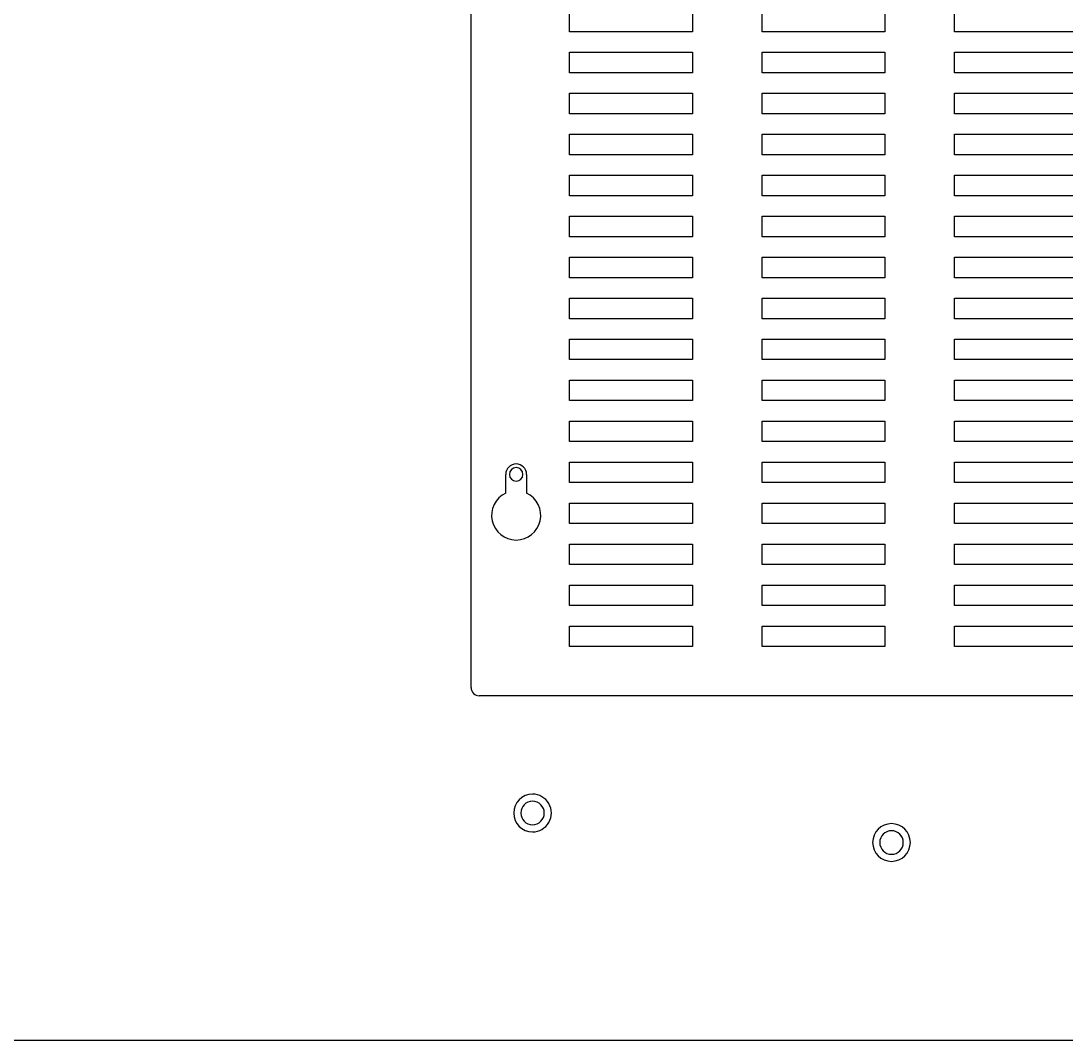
# Model space of a CAD drawing. Header units: inches. Extents: x 0 to 137, y 0 to 88.
# Drawn here: x 110.04 to 120.02, y 12.89 to 22.63 of the extents above; entities that cross this region are included whole.
import ezdxf

# ---------------------------------------------------------------- set-up
doc = ezdxf.new("R2010")
doc.units = ezdxf.units.IN
doc.header["$MEASUREMENT"] = 0

# ---------------------------------------------------------------- blocks, each defined once
blk = doc.blocks.new('FANUC_R-30iB_A-Cab_Std_RV')
for p, q in [((188.19, 96), (188.19, 475)), ((212.19, 256), (212.19, 261)), ((242.19, 261), (242.19, 256)), ((259.19, 256), (259.19, 261)), ((289.19, 261), (289.19, 256)), ((306.19, 256), (306.19, 261)), ((242.19, 256), (212.19, 256)), ((289.19, 256), (259.19, 256)), ((336.19, 256), (306.19, 256)), ((212.19, 251), (242.19, 251)), ((212.19, 246), (212.19, 251)), ((242.19, 251), (242.19, 246)), ((259.19, 251), (289.19, 251)), ((259.19, 246), (259.19, 251)), ((289.19, 251), (289.19, 246)), ((306.19, 251), (336.19, 251)), ((306.19, 246), (306.19, 251)), ((242.19, 246), (212.19, 246)), ((289.19, 246), (259.19, 246)), ((336.19, 246), (306.19, 246)), ((212.19, 241), (242.19, 241)), ((212.19, 236), (212.19, 241)), ((242.19, 241), (242.19, 236)), ((259.19, 241), (289.19, 241)), ((259.19, 236), (259.19, 241)), ((289.19, 241), (289.19, 236)), ((306.19, 241), (336.19, 241)), ((306.19, 236), (306.19, 241)), ((242.19, 236), (212.19, 236)), ((289.19, 236), (259.19, 236)), ((336.19, 236), (306.19, 236)), ((212.19, 231), (242.19, 231)), ((212.19, 226), (212.19, 231)), ((242.19, 231), (242.19, 226)), ((259.19, 231), (289.19, 231)), ((259.19, 226), (259.19, 231)), ((289.19, 231), (289.19, 226)), ((306.19, 231), (336.19, 231)), ((306.19, 226), (306.19, 231)), ((242.19, 226), (212.19, 226)), ((289.19, 226), (259.19, 226)), ((336.19, 226), (306.19, 226)), ((212.19, 221), (242.19, 221)), ((212.19, 216), (212.19, 221)), ((242.19, 221), (242.19, 216)), ((259.19, 221), (289.19, 221)), ((259.19, 216), (259.19, 221)), ((289.19, 221), (289.19, 216)), ((306.19, 221), (336.19, 221)), ((306.19, 216), (306.19, 221)), ((242.19, 216), (212.19, 216)), ((289.19, 216), (259.19, 216)), ((336.19, 216), (306.19, 216)), ((212.19, 211), (242.19, 211)), ((212.19, 206), (212.19, 211)), ((242.19, 211), (242.19, 206)), ((259.19, 211), (289.19, 211)), ((259.19, 206), (259.19, 211)), ((289.19, 211), (289.19, 206)), ((306.19, 211), (336.19, 211)), ((306.19, 206), (306.19, 211)), ((242.19, 206), (212.19, 206)), ((289.19, 206), (259.19, 206)), ((336.19, 206), (306.19, 206)), ((212.19, 201), (242.19, 201)), ((212.19, 196), (212.19, 201)), ((242.19, 201), (242.19, 196)), ((259.19, 201), (289.19, 201)), ((259.19, 196), (259.19, 201)), ((289.19, 201), (289.19, 196)), ((306.19, 201), (336.19, 201)), ((306.19, 196), (306.19, 201)), ((242.19, 196), (212.19, 196)), ((289.19, 196), (259.19, 196)), ((336.19, 196), (306.19, 196)), ((212.19, 191), (242.19, 191)), ((212.19, 186), (212.19, 191)), ((242.19, 191), (242.19, 186)), ((259.19, 191), (289.19, 191)), ((259.19, 186), (259.19, 191)), ((289.19, 191), (289.19, 186)), ((306.19, 191), (336.19, 191)), ((306.19, 186), (306.19, 191)), ((242.19, 186), (212.19, 186)), ((289.19, 186), (259.19, 186)), ((336.19, 186), (306.19, 186)), ((212.19, 181), (242.19, 181)), ((212.19, 176), (212.19, 181)), ((242.19, 181), (242.19, 176)), ((259.19, 181), (289.19, 181)), ((259.19, 176), (259.19, 181)), ((289.19, 181), (289.19, 176)), ((306.19, 181), (336.19, 181)), ((306.19, 176), (306.19, 181)), ((242.19, 176), (212.19, 176)), ((289.19, 176), (259.19, 176)), ((336.19, 176), (306.19, 176)), ((212.19, 171), (242.19, 171)), ((212.19, 166), (212.19, 171)), ((242.19, 171), (242.19, 166)), ((259.19, 171), (289.19, 171)), ((259.19, 166), (259.19, 171)), ((289.19, 171), (289.19, 166)), ((306.19, 171), (336.19, 171)), ((306.19, 166), (306.19, 171)), ((242.19, 166), (212.19, 166)), ((289.19, 166), (259.19, 166)), ((336.19, 166), (306.19, 166)), ((212.19, 161), (242.19, 161)), ((212.19, 156), (212.19, 161)), ((242.19, 161), (242.19, 156)), ((259.19, 161), (289.19, 161)), ((259.19, 156), (259.19, 161)), ((289.19, 161), (289.19, 156)), ((306.19, 161), (336.19, 161)), ((306.19, 156), (306.19, 161)), ((242.19, 156), (212.19, 156)), ((289.19, 156), (259.19, 156)), ((336.19, 156), (306.19, 156)), ((212.19, 151), (242.19, 151)), ((212.19, 146), (212.19, 151)), ((242.19, 151), (242.19, 146)), ((259.19, 151), (289.19, 151)), ((259.19, 146), (259.19, 151)), ((289.19, 151), (289.19, 146)), ((306.19, 151), (336.19, 151)), ((306.19, 146), (306.19, 151)), ((196.64, 143.43), (196.64, 148)), ((201.74, 148), (201.74, 143.43)), ((242.19, 146), (212.19, 146)), ((289.19, 146), (259.19, 146)), ((336.19, 146), (306.19, 146)), ((212.19, 141), (242.19, 141)), ((212.19, 136), (212.19, 141)), ((242.19, 141), (242.19, 136)), ((259.19, 141), (289.19, 141)), ((259.19, 136), (259.19, 141)), ((289.19, 141), (289.19, 136)), ((306.19, 141), (336.19, 141)), ((306.19, 136), (306.19, 141)), ((242.19, 136), (212.19, 136)), ((289.19, 136), (259.19, 136)), ((336.19, 136), (306.19, 136)), ((212.19, 131), (242.19, 131)), ((212.19, 126), (212.19, 131)), ((242.19, 131), (242.19, 126)), ((259.19, 131), (289.19, 131)), ((259.19, 126), (259.19, 131)), ((289.19, 131), (289.19, 126)), ((306.19, 131), (336.19, 131)), ((306.19, 126), (306.19, 131)), ((242.19, 126), (212.19, 126)), ((289.19, 126), (259.19, 126)), ((336.19, 126), (306.19, 126)), ((212.19, 121), (242.19, 121)), ((212.19, 116), (212.19, 121)), ((242.19, 121), (242.19, 116)), ((259.19, 121), (289.19, 121)), ((259.19, 116), (259.19, 121)), ((289.19, 121), (289.19, 116)), ((306.19, 121), (336.19, 121)), ((306.19, 116), (306.19, 121)), ((242.19, 116), (212.19, 116)), ((289.19, 116), (259.19, 116)), ((336.19, 116), (306.19, 116)), ((212.19, 111), (242.19, 111)), ((212.19, 106), (212.19, 111)), ((242.19, 111), (242.19, 106)), ((259.19, 111), (289.19, 111)), ((259.19, 106), (259.19, 111)), ((289.19, 111), (289.19, 106)), ((306.19, 111), (336.19, 111)), ((306.19, 106), (306.19, 111)), ((242.19, 106), (212.19, 106)), ((289.19, 106), (259.19, 106)), ((336.19, 106), (306.19, 106)), ((401.19, 94), (190.19, 94)), ((-39.81, 10), (404.59, 10))]:
    blk.add_line(p, q)
for centre, radius, start, end in [((199.19, 148), 2.55, 0, 180), ((199.19, 148), 1.65, 0, 180), ((199.19, 148), 1.65, 180, 0), ((199.19, 138), 6, 115.1507, 64.8493), ((190.19, 96), 2, 180, 270), ((203.19, 65.4), 4.6, 90.0001, 269.9999), ((203.19, 65.4), 4.6, 269.9997, 90.0003), ((203.19, 65.4), 2.87, 90, 270), ((203.19, 65.4), 2.87, 270, 90), ((290.79, 58.2), 4.6, 90, 270), ((290.79, 58.2), 4.6, 270.0001, 89.9999), ((290.79, 58.2), 2.87, 90, 270), ((290.79, 58.2), 2.87, 270, 90)]:
    blk.add_arc(centre, radius, start, end)

msp = doc.modelspace()

# ---------------------------------------------------------------- block references
at = {"xscale": 0.03915910845827256, "yscale": 0.03915910845827256, "zscale": 0.03915910845827256}
msp.add_blockref('FANUC_R-30iB_A-Cab_Std_RV', (106.96882, 12.5), dxfattribs=at)

doc.saveas('drawing.dxf')
